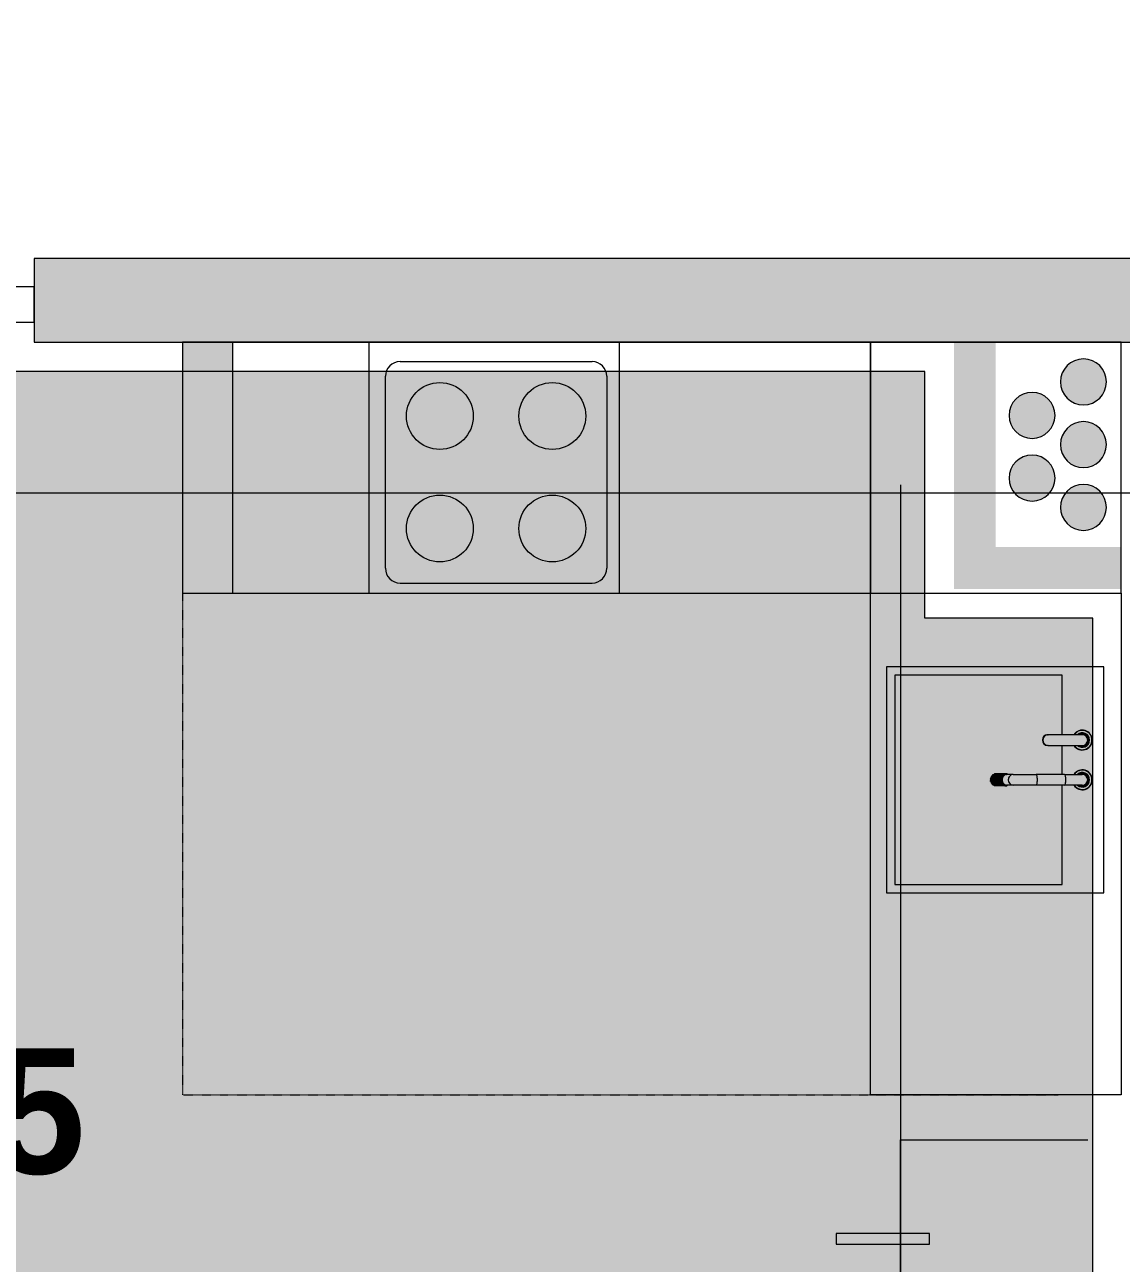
# Model space of a CAD drawing. Header units: millimetres. Extents: x 475206255 to 476720147, y 4620882299 to 4621447368.
# Drawn here: x 475282902 to 475285524, y 4621149963 to 4621152925 of the extents above; entities that cross this region are included whole.
import ezdxf

# ---------------------------------------------------------------- set-up
doc = ezdxf.new("R2010")
doc.units = ezdxf.units.MM
doc.header["$MEASUREMENT"] = 0
doc.linetypes.add('ACAD_ISO02W100', pattern=[7.5, 6, -1.5])
doc.linetypes.add('dash fine 0_25', pattern=[0.5952, 0.2976, -0.2976])
for name, color, linetype, lineweight in [('2D Drafting - General_Pen_No__250_Pen_No__7_Pen_No__250', 7, 'Continuous', 0), ('2D Drafting - General_Pen_No__250_Pen_No__7_Pen_No__7', 7, 'Continuous', 0), ('Annotation - Text_Pen_No__7_Pen_No__142', 142, 'Continuous', 0), ('Doors_Pen_No__7_Pen_No__7_Pen_No__7', 7, 'Continuous', 0), ('G-Anno-Nplt_Pen_No__151', 151, 'Continuous', 0), ('G-Anno-Nplt_Pen_No__4', 7, 'Continuous', 0), ('New_--------AVEJI_MODZRAVI_Pen_No__7', 7, 'Continuous', 0), ('New_--------AVEJI_UDZRAVI_Pen_No__7', 7, 'Continuous', 0), ('New_0_Pen_No__7', 7, 'Continuous', 0), ('shaxtebi da milebi_Pen_No__1_Pen_No__1_Pen_No__1', 1, 'Continuous', 0), ('shaxtebi da milebi_Pen_No__5_Pen_No__5_Pen_No__5', 5, 'Continuous', 0), ('zoma_Pen_No__142', 142, 'Continuous', 0), ('zoma_Pen_No__5_Pen_No__5', 5, 'Continuous', 0)]:
    doc.layers.add(name, color=color, linetype=linetype, lineweight=lineweight)
doc.layers.add('New_--aveji_Pen_No__251', color=7, linetype='Continuous', lineweight=0, true_color=0x656565)
doc.layers.add('shaxtebi da milebi_Pen_No__5_Pen_No__5_Pen_No__252', color=7, linetype='Continuous', lineweight=0, true_color=0x666666)
doc.layers.add('zoma', color=7, linetype='Continuous')
doc.styles.add('GENERATED_STYLE_2', font='arial.ttf')
doc.styles.add('GENERATED_STYLE_8', font='')
doc.styles.get('GENERATED_STYLE_8').set_extended_font_data('AcadMtavr', bold=True)
doc.dimstyles.new('GENERATED_STYLE__3', dxfattribs={"dimtxt": 200, "dimasz": 64.421331, "dimexe": 0.18, "dimexo": 3, "dimgap": 0, "dimtad": 1, "dimtih": 1, "dimtoh": 1, "dimlfac": 0.001, "dimzin": 0, "dimdsep": 46, "dimtxsty": 'GENERATED_STYLE_2', "dimblk": 'ARROWHEAD_2', "dimblk1": 'ARROWHEAD_2', "dimblk2": 'ARROWHEAD_2', "dimcen": 0.09, "dimclrd": 142, "dimclre": 142, "dimclrt": 142, "dimadec": 0, "dimazin": 0, "dimtfac": 1, "dimtdec": 4, "dimtmove": 0, "dimatfit": 3, "dimfxl": 1, "dimtolj": 1, "dimtzin": 0, "dimarcsym": 0})
doc.dimstyles.new('GENERATED_STYLE__9', dxfattribs={"dimtxt": 200, "dimasz": 64.421331, "dimexe": 0.18, "dimexo": 3, "dimgap": 0, "dimtad": 1, "dimlfac": 0.001, "dimzin": 0, "dimdsep": 46, "dimtxsty": 'GENERATED_STYLE_2', "dimblk": 'ARROWHEAD_2', "dimblk1": 'ARROWHEAD_2', "dimblk2": 'ARROWHEAD_2', "dimcen": 0.09, "dimclrd": 142, "dimclre": 142, "dimclrt": 142, "dimadec": 0, "dimazin": 0, "dimtfac": 1, "dimtdec": 4, "dimtmove": 0, "dimatfit": 3, "dimfxl": 1, "dimtolj": 1, "dimtzin": 0, "dimarcsym": 0})

# ---------------------------------------------------------------- blocks, each defined once
blk = doc.blocks.new('*D165', base_point=(475826095.8, 4621095193.2))
at = {"layer": 'zoma_Pen_No__142', "color": 142, "linetype": 'Continuous', "lineweight": 0, "transparency": 16777216}
for p, q in [((475299133.3, 4621159406.2), (475299133.3, 4621159447.6)), ((475299175.7, 4621159381.7), (475299091, 4621159430.6)), ((475299196.9, 4621159406.2), (475299069.8, 4621159406.2)), ((475299133.3, 4621144206.2), (475299133.3, 4621159406.2)), ((475299091, 4621144230.6), (475299175.7, 4621144181.7)), ((475299196.9, 4621144206.2), (475299069.8, 4621144206.2)), ((475299133.3, 4621144164.7), (475299133.3, 4621144206.2))]:
    blk.add_line(p, q, dxfattribs=at)
at = {"layer": 'zoma_Pen_No__142', "color": 142, "lineweight": 0, "transparency": 16777216, "insert": (475299093.3, 4621151463), "char_height": 200, "attachment_point": 7, "rotation": 90, "style": 'GENERATED_STYLE_2'}
blk.add_mtext('\\A1;{\\pql;\\fArial|b0|i0|c204|p0;\\W1.000000;15.20}', dxfattribs=at)
blk = doc.blocks.new('ARROWHEAD_2')
at = {"color": 0, "linetype": 'Continuous', "lineweight": 0}
for p, q in [((-0.378, -0.655), (0.378, 0.655)), ((0, 0), (-1, 0))]:
    blk.add_line(p, q, dxfattribs=at)
blk = doc.blocks.new('*D169', base_point=(475826095.8, 4621095193.2))
at = {"layer": 'zoma_Pen_No__142', "color": 142, "linetype": 'Continuous', "lineweight": 0, "transparency": 16777216}
for p, q in [((475298301.8, 4621151630.6), (475298386.6, 4621151581.7)), ((475298407.8, 4621151606.2), (475298280.6, 4621151606.2)), ((475298344.2, 4621149006.2), (475298344.2, 4621151606.2)), ((475298301.8, 4621149030.6), (475298386.6, 4621148981.7)), ((475298407.8, 4621149006.2), (475298280.6, 4621149006.2))]:
    blk.add_line(p, q, dxfattribs=at)
at = {"layer": 'zoma_Pen_No__142', "color": 142, "lineweight": 0, "transparency": 16777216, "char_height": 200, "attachment_point": 7, "rotation": 90, "style": 'GENERATED_STYLE_2'}
for s, insert in [('\\A1;{\\pql;\\fArial|b0|i0|c204|p0;\\W1.000000;0.40}', (475298304.2, 4621151047.8)), ('\\A1;{\\pql;\\fArial|b0|i0|c204|p0;\\W1.000000;2.60}', (475298304.2, 4621150039.2))]:
    blk.add_mtext(s, dxfattribs=dict(at, insert=insert))
blk = doc.blocks.new('*D170', base_point=(475826095.8, 4621095193.2))
at = {"layer": 'zoma_Pen_No__142', "color": 142, "linetype": 'Continuous', "lineweight": 0, "transparency": 16777216}
for p, q in [((475298301.8, 4621152030.6), (475298386.6, 4621151981.7)), ((475298407.8, 4621152006.2), (475298280.6, 4621152006.2)), ((475298344.2, 4621151606.2), (475298344.2, 4621152006.2)), ((475298301.8, 4621151630.6), (475298386.6, 4621151581.7)), ((475298407.8, 4621151606.2), (475298280.6, 4621151606.2))]:
    blk.add_line(p, q, dxfattribs=at)
blk = doc.blocks.new('*D171', base_point=(475826095.8, 4621095193.2))
at = {"layer": 'zoma_Pen_No__142', "color": 142, "linetype": 'Continuous', "lineweight": 0, "transparency": 16777216}
for p, q in [((475298301.8, 4621152630.6), (475298386.6, 4621152581.7)), ((475298407.8, 4621152606.2), (475298280.6, 4621152606.2)), ((475298344.2, 4621152006.2), (475298344.2, 4621152606.2)), ((475298301.8, 4621152030.6), (475298386.6, 4621151981.7)), ((475298407.8, 4621152006.2), (475298280.6, 4621152006.2))]:
    blk.add_line(p, q, dxfattribs=at)
at = {"layer": 'zoma_Pen_No__142', "color": 142, "lineweight": 0, "transparency": 16777216, "insert": (475298304.2, 4621152039.2), "char_height": 200, "attachment_point": 7, "rotation": 90, "style": 'GENERATED_STYLE_2'}
blk.add_mtext('\\A1;{\\pql;\\fArial|b0|i0|c204|p0;\\W1.000000;0.60}', dxfattribs=at)
blk = doc.blocks.new('*D172', base_point=(475826095.8, 4621095193.2))
at = {"layer": 'zoma_Pen_No__142', "color": 142, "linetype": 'Continuous', "lineweight": 0, "transparency": 16777216}
for p, q in [((475298301.8, 4621154230.6), (475298386.6, 4621154181.7)), ((475298407.8, 4621154206.2), (475298280.6, 4621154206.2)), ((475298344.2, 4621152606.2), (475298344.2, 4621154206.2)), ((475298301.8, 4621152630.6), (475298386.6, 4621152581.7)), ((475298407.8, 4621152606.2), (475298280.6, 4621152606.2))]:
    blk.add_line(p, q, dxfattribs=at)
at = {"layer": 'zoma_Pen_No__142', "color": 142, "lineweight": 0, "transparency": 16777216, "insert": (475298304.2, 4621153139.2), "char_height": 200, "attachment_point": 7, "rotation": 90, "style": 'GENERATED_STYLE_2'}
blk.add_mtext('\\A1;{\\pql;\\fArial|b0|i0|c204|p0;\\W1.000000;1.60}', dxfattribs=at)
blk = doc.blocks.new('*D1350', base_point=(475826095.8, 4621095193.2))
at = {"layer": 'zoma_Pen_No__142', "color": 142, "linetype": 'Continuous', "lineweight": 0, "transparency": 16777216}
for p, q in [((475281719.4, 4621160358.8), (475281719.4, 4621160486)), ((475288219.4, 4621160358.8), (475288219.4, 4621160486)), ((475281743.9, 4621160464.8), (475281695, 4621160380)), ((475288243.9, 4621160464.8), (475288195, 4621160380)), ((475281719.4, 4621160422.4), (475288219.4, 4621160422.4))]:
    blk.add_line(p, q, dxfattribs=at)
at = {"layer": 'zoma_Pen_No__142', "color": 142, "lineweight": 0, "transparency": 16777216, "char_height": 200, "attachment_point": 7, "style": 'GENERATED_STYLE_2'}
for s, insert in [('\\A1;{\\pql;\\fArial|b0|i0|c204|p0;\\W1.000000;6.50}', (475284702.5, 4621160462.4)), ('\\A1;{\\pql;\\fArial|b0|i0|c204|p0;\\W1.000000;0.40}', (475287661.1, 4621160462.4))]:
    blk.add_mtext(s, dxfattribs=dict(at, insert=insert))
blk = doc.blocks.new('*D1409', base_point=(475826095.8, 4621095193.2))
at = {"layer": 'zoma_Pen_No__142', "color": 142, "linetype": 'Continuous', "lineweight": 0, "transparency": 16777216}
for p, q in [((475281719.4, 4621209735.5), (475281719.4, 4621209862.6)), ((475288219.4, 4621209735.5), (475288219.4, 4621209862.6)), ((475281743.9, 4621209841.4), (475281695, 4621209756.6)), ((475288243.9, 4621209841.4), (475288195, 4621209756.6)), ((475281719.4, 4621209799), (475288219.4, 4621209799))]:
    blk.add_line(p, q, dxfattribs=at)
at = {"layer": 'zoma_Pen_No__142', "color": 142, "lineweight": 0, "transparency": 16777216, "char_height": 200, "attachment_point": 7, "style": 'GENERATED_STYLE_2'}
for s, insert in [('\\A1;{\\pql;\\fArial|b0|i0|c204|p0;\\W1.000000;6.50}', (475284702.5, 4621209839)), ('\\A1;{\\pql;\\fArial|b0|i0|c204|p0;\\W1.000000;0.40}', (475287661.1, 4621209839))]:
    blk.add_mtext(s, dxfattribs=dict(at, insert=insert))
blk = doc.blocks.new('*D1433', base_point=(475826095.8, 4621095193.2))
at = {"layer": 'zoma_Pen_No__142', "color": 142, "linetype": 'Continuous', "lineweight": 0, "transparency": 16777216}
for p, q in [((475281719.4, 4621191190.5), (475281719.4, 4621191317.7)), ((475288219.4, 4621191190.5), (475288219.4, 4621191317.7)), ((475281743.9, 4621191296.5), (475281695, 4621191211.7)), ((475288243.9, 4621191296.5), (475288195, 4621191211.7)), ((475281719.4, 4621191254.1), (475288219.4, 4621191254.1))]:
    blk.add_line(p, q, dxfattribs=at)
at = {"layer": 'zoma_Pen_No__142', "color": 142, "lineweight": 0, "transparency": 16777216, "char_height": 200, "attachment_point": 7, "style": 'GENERATED_STYLE_2'}
for s, insert in [('\\A1;{\\pql;\\fArial|b0|i0|c204|p0;\\W1.000000;6.50}', (475284702.5, 4621191294.1)), ('\\A1;{\\pql;\\fArial|b0|i0|c204|p0;\\W1.000000;0.40}', (475287661.1, 4621191294.1))]:
    blk.add_mtext(s, dxfattribs=dict(at, insert=insert))
blk = doc.blocks.new('*D1467', base_point=(475826095.8, 4621095193.2))
at = {"layer": 'zoma_Pen_No__142', "color": 142, "linetype": 'Continuous', "lineweight": 0, "transparency": 16777216}
for p, q in [((475281719.4, 4621258925.2), (475281719.4, 4621259052.4)), ((475288219.4, 4621258925.2), (475288219.4, 4621259052.4)), ((475281743.9, 4621259031.2), (475281695, 4621258946.4)), ((475288243.9, 4621259031.2), (475288195, 4621258946.4)), ((475281719.4, 4621258988.8), (475288219.4, 4621258988.8))]:
    blk.add_line(p, q, dxfattribs=at)
at = {"layer": 'zoma_Pen_No__142', "color": 142, "lineweight": 0, "transparency": 16777216, "char_height": 200, "attachment_point": 7, "style": 'GENERATED_STYLE_2'}
for s, insert in [('\\A1;{\\pql;\\fArial|b0|i0|c204|p0;\\W1.000000;6.50}', (475284702.5, 4621259028.8)), ('\\A1;{\\pql;\\fArial|b0|i0|c204|p0;\\W1.000000;0.40}', (475287661.1, 4621259028.8))]:
    blk.add_mtext(s, dxfattribs=dict(at, insert=insert))
blk = doc.blocks.new('*D1491', base_point=(475826095.8, 4621095193.2))
at = {"layer": 'zoma_Pen_No__142', "color": 142, "linetype": 'Continuous', "lineweight": 0, "transparency": 16777216}
for p, q in [((475281719.4, 4621240380.3), (475281719.4, 4621240507.4)), ((475288219.4, 4621240380.3), (475288219.4, 4621240507.4)), ((475281743.9, 4621240486.2), (475281695, 4621240401.5)), ((475288243.9, 4621240486.2), (475288195, 4621240401.5)), ((475281719.4, 4621240443.8), (475288219.4, 4621240443.8))]:
    blk.add_line(p, q, dxfattribs=at)
at = {"layer": 'zoma_Pen_No__142', "color": 142, "lineweight": 0, "transparency": 16777216, "char_height": 200, "attachment_point": 7, "style": 'GENERATED_STYLE_2'}
for s, insert in [('\\A1;{\\pql;\\fArial|b0|i0|c204|p0;\\W1.000000;6.50}', (475284702.5, 4621240483.8)), ('\\A1;{\\pql;\\fArial|b0|i0|c204|p0;\\W1.000000;0.40}', (475287661.1, 4621240483.8))]:
    blk.add_mtext(s, dxfattribs=dict(at, insert=insert))

msp = doc.modelspace()

# ---------------------------------------------------------------- hatches: boundary and pattern name
at = {"layer": '2D Drafting - General_Pen_No__250_Pen_No__7_Pen_No__7', "linetype": 'Continuous', "lineweight": 0}
for points in [[(475286808.952, 4621152366.092), (475282924.343, 4621152366.092), (475282924.343, 4621152166.092), (475286808.952, 4621152166.092)], [(475283398.947, 4621151566.092), (475283398.947, 4621152166.091), (475283278.947, 4621152166.091), (475283278.947, 4621151566.092)], [(475285524.357, 4621151676.092), (475285524.357, 4621151575.904), (475285124.357, 4621151575.904), (475285124.357, 4621152166.092), (475285224.357, 4621152166.092), (475285224.357, 4621151676.092)]]:
    msp.add_hatch(color=7, dxfattribs=at).paths.add_polyline_path(points)
at = {"layer": 'G-Anno-Nplt_Pen_No__151', "linetype": 'Continuous', "lineweight": 0, "true_color": 0x1f2f3f}
msp.add_hatch(color=169, dxfattribs=at).paths.add_polyline_path([(475279224.343, 4621151081.167), (475279224.343, 4621149029.253), (475279294.343, 4621149029.253), (475279294.343, 4621144476.174), (475281254.343, 4621144476.174), (475281254.343, 4621144676.167), (475281794.343, 4621144676.167), (475281794.343, 4621144476.174), (475285456.254, 4621144476.174), (475285456.254, 4621151505.904), (475285054.357, 4621151505.904), (475285054.357, 4621152096.092), (475281794.343, 4621152096.092), (475281794.343, 4621151411.167), (475280874.195, 4621151411.167), (475280874.195, 4621151481.167), (475279814.531, 4621151481.167), (475279814.531, 4621151411.167), (475279814.531, 4621151081.167), (475279294.343, 4621151081.167)])
at = {"layer": 'shaxtebi da milebi_Pen_No__1_Pen_No__1_Pen_No__1', "linetype": 'Continuous', "lineweight": 0}
msp.add_hatch(color=1, dxfattribs=at).paths.add_polyline_path([(475285433.898, 4621152016.092, -1), (475285433.898, 4621152126.092, -1)])
at = {"layer": 'shaxtebi da milebi_Pen_No__5_Pen_No__5_Pen_No__252', "linetype": 'Continuous', "lineweight": 0, "true_color": 0x666666}
msp.add_hatch(color=251, dxfattribs=at).paths.add_polyline_path([(475285311.06, 4621151786.081, 1), (475285311.06, 4621151896.081, 1)])
at = {"layer": 'shaxtebi da milebi_Pen_No__5_Pen_No__5_Pen_No__5', "linetype": 'Continuous', "lineweight": 0}
for points in [[(475285311.06, 4621152046.081, 1), (475285311.06, 4621151936.081, 1)], [(475285433.898, 4621151976.092, 1), (475285433.898, 4621151866.092, 1)], [(475285433.898, 4621151826.092, 1), (475285433.898, 4621151716.092, 1)]]:
    msp.add_hatch(color=5, dxfattribs=at).paths.add_polyline_path(points)

# ---------------------------------------------------------------- linework, layer by layer
at = {"layer": '2D Drafting - General_Pen_No__250_Pen_No__7_Pen_No__250', "color": 7, "linetype": 'Continuous', "lineweight": 0, "flags": 128}
msp.add_lwpolyline([(475283398.947, 4621151566.092), (475283398.947, 4621152166.091), (475283278.947, 4621152166.091), (475283278.947, 4621151566.092)], close=True, dxfattribs=at)
at = {"layer": '2D Drafting - General_Pen_No__250_Pen_No__7_Pen_No__7', "color": 7, "linetype": 'Continuous', "lineweight": 0, "flags": 128}
msp.add_lwpolyline([(475286808.952, 4621152366.092), (475282924.343, 4621152366.092), (475282924.343, 4621152166.092), (475286808.952, 4621152166.092)], close=True, dxfattribs=at)
at = {"layer": 'Doors_Pen_No__7_Pen_No__7_Pen_No__7', "color": 7, "linetype": 'Continuous', "lineweight": 0, "flags": 128}
msp.add_lwpolyline([(475282924.343, 4621152298.55), (475282874.954, 4621152298.55), (475282874.954, 4621152213.883), (475282924.343, 4621152213.883)], close=True, dxfattribs=at)
at = {"layer": 'G-Anno-Nplt_Pen_No__4', "color": 7, "linetype": 'Continuous', "lineweight": 0, "flags": 128}
msp.add_lwpolyline([(475279224.343, 4621151081.167), (475279224.343, 4621149029.253), (475279294.343, 4621149029.253), (475279294.343, 4621144476.174), (475281254.343, 4621144476.174), (475281254.343, 4621144676.167), (475281794.343, 4621144676.167), (475281794.343, 4621144476.174), (475285456.254, 4621144476.174), (475285456.254, 4621151505.904), (475285054.357, 4621151505.904), (475285054.357, 4621152096.092), (475281794.343, 4621152096.092), (475281794.343, 4621151411.167), (475280874.195, 4621151411.167), (475280874.195, 4621151481.167), (475279814.531, 4621151481.167), (475279814.531, 4621151411.167), (475279814.531, 4621151081.167), (475279294.343, 4621151081.167)], close=True, dxfattribs=at)
at = {"layer": 'New_--------AVEJI_MODZRAVI_Pen_No__7', "color": 7, "linetype": 'dash fine 0_25', "lineweight": 0}
msp.add_lwpolyline([(475283278.947, 4621151566.092), (475283278.947, 4621150366.092), (475285374.655, 4621150366.092)], dxfattribs=at)
at = {"layer": 'New_--------AVEJI_UDZRAVI_Pen_No__7', "color": 7, "linetype": 'Continuous', "lineweight": 0}
for p, q in [((475283799.374, 4621152119.801), (475284258.642, 4621152119.801)), ((475283764.2, 4621151625.359), (475283764.2, 4621152084.627)), ((475284293.851, 4621152084.627), (475284293.851, 4621151625.359)), ((475283799.374, 4621151590.184), (475284258.642, 4621151590.185)), ((475284924.357, 4621151566.092), (475285524.357, 4621151566.092))]:
    msp.add_line(p, q, dxfattribs=at)
for points in [[(475284924.358, 4621151566.092), (475284924.359, 4621152166.092), (475283278.947, 4621152166.092), (475283278.947, 4621151566.092)], [(475283724.358, 4621152166.092), (475283724.358, 4621151566.092), (475284324.358, 4621151566.092), (475284324.358, 4621152166.092)], [(475284924.358, 4621151566.092), (475285523.898, 4621151566.092), (475285523.898, 4621152166.092), (475284924.359, 4621152166.092)]]:
    msp.add_lwpolyline(points, close=True, dxfattribs=at)
msp.add_lwpolyline([(475285524.357, 4621151566.092), (475285524.356, 4621150366.092), (475284924.356, 4621150366.092), (475284924.357, 4621151566.092)], dxfattribs=at)
for centre in [(475283894.583, 4621151989.453), (475284163.468, 4621151989.453), (475283894.583, 4621151720.533), (475284163.468, 4621151720.533)]:
    msp.add_circle(centre, 80, dxfattribs=at)
for points in [[(475283799.374, 4621152119.801), (475283779.944, 4621152119.801), (475283764.2, 4621152104.057), (475283764.2, 4621152084.627)], [(475284293.851, 4621152084.627), (475284293.851, 4621152104.057), (475284278.072, 4621152119.801), (475284258.677, 4621152119.801)], [(475283764.2, 4621151625.359), (475283764.2, 4621151605.929), (475283779.944, 4621151590.184), (475283799.374, 4621151590.184)], [(475284258.642, 4621151590.185), (475284278.073, 4621151590.185), (475284293.851, 4621151605.929), (475284293.851, 4621151625.359)]]:
    msp.add_open_spline(points, degree=3, dxfattribs=at)
at = {"layer": 'New_--aveji_Pen_No__251', "color": 251, "linetype": 'Continuous', "lineweight": 0, "true_color": 0x656565}
for p, q in [((475285348.335, 4621151227.458), (475285349.759, 4621151227.458)), ((475285431.224, 4621151227.458), (475285349.759, 4621151227.458)), ((475285349.759, 4621151201.699), (475285348.335, 4621151201.699)), ((475285349.759, 4621151201.699), (475285431.224, 4621151201.699)), ((475285382.789, 4621151132.387), (475285382.789, 4621151201.699)), ((475285235.599, 4621151121.656), (475285211.636, 4621151121.656)), ((475285211.866, 4621151122.955), (475285235.829, 4621151122.955)), ((475285212.162, 4621151119.508), (475285237.813, 4621151119.508)), ((475285213.023, 4621151124.374), (475285238.674, 4621151124.374)), ((475285237.293, 4621151126.929), (475285213.33, 4621151126.929)), ((475285213.984, 4621151128.03), (475285237.947, 4621151128.03)), ((475285215.476, 4621151128.5), (475285241.127, 4621151128.5)), ((475285240.653, 4621151131.071), (475285216.69, 4621151131.071)), ((475285217.67, 4621151131.807), (475285241.633, 4621151131.807)), ((475285245.169, 4621151133.454), (475285221.206, 4621151133.454)), ((475285222.361, 4621151133.712), (475285246.325, 4621151133.712)), ((475285250.152, 4621151133.713), (475285226.189, 4621151133.713)), ((475285265.591, 4621151132.387), (475285250.871, 4621151132.387)), ((475285265.591, 4621151132.387), (475285320.712, 4621151132.387)), ((475285388.753, 4621151132.387), (475285320.712, 4621151132.387)), ((475285388.753, 4621151132.387), (475285431.224, 4621151132.387)), ((475285211.636, 4621151117.355), (475285235.599, 4621151117.355)), ((475285235.829, 4621151116.057), (475285211.866, 4621151116.057)), ((475285213.023, 4621151114.641), (475285238.674, 4621151114.641)), ((475285213.331, 4621151112.083), (475285237.294, 4621151112.083)), ((475285213.332, 4621151112.085), (475285237.3, 4621151112.085)), ((475285237.949, 4621151110.982), (475285213.986, 4621151110.982)), ((475285215.476, 4621151110.515), (475285241.127, 4621151110.515)), ((475285216.693, 4621151107.944), (475285240.661, 4621151107.944)), ((475285216.693, 4621151107.942), (475285240.656, 4621151107.942)), ((475285241.636, 4621151107.206), (475285217.673, 4621151107.206)), ((475285221.208, 4621151105.564), (475285245.176, 4621151105.564)), ((475285221.209, 4621151105.561), (475285245.172, 4621151105.561)), ((475285246.328, 4621151105.302), (475285222.365, 4621151105.302)), ((475285246.329, 4621151105.303), (475285250.155, 4621151105.303)), ((475285246.337, 4621151105.307), (475285250.158, 4621151105.307)), ((475285265.591, 4621151106.628), (475285250.871, 4621151106.628)), ((475285320.712, 4621151106.628), (475285265.591, 4621151106.628)), ((475285388.753, 4621151106.628), (475285320.712, 4621151106.628)), ((475285431.224, 4621151106.628), (475285388.753, 4621151106.628))]:
    msp.add_line(p, q, dxfattribs=at)
at = {"layer": 'New_--aveji_Pen_No__251', "color": 251, "linetype": 'ACAD_ISO02W100', "lineweight": 0, "true_color": 0x656565}
for points in [[(475284324.358, 4621151566.092), (475284324.358, 4621152166.092)], [(475284924.358, 4621151566.092), (475284924.358, 4621152166.092)]]:
    msp.add_lwpolyline(points, dxfattribs=at)
at = {"layer": 'New_--aveji_Pen_No__251', "color": 251, "linetype": 'Continuous', "lineweight": 0, "true_color": 0x656565}
msp.add_lwpolyline([(475285482.525, 4621151389.584), (475284962.525, 4621151389.584), (475284962.524, 4621150849.469), (475285482.524, 4621150849.469)], close=True, dxfattribs=at)
msp.add_lwpolyline([(475285382.789, 4621151227.458), (475285382.789, 4621151369.584), (475284982.525, 4621151369.584), (475284982.524, 4621150869.469), (475285382.788, 4621150869.469), (475285382.789, 4621151106.628)], dxfattribs=at)
for centre, radius, start, end in [((475285431.224, 4621151214.578), 23.813, 359.999964, 147.2581), ((475285431.224, 4621151214.578), 23.805, 359.999964, 147.244874), ((475285431.224, 4621151214.578), 23.778, 359.999964, 147.203233), ((475285431.224, 4621151214.578), 23.724, 359.999964, 147.119608), ((475285431.224, 4621151214.578), 23.635, 359.999964, 146.979853), ((475285431.224, 4621151214.578), 23.146, 359.999964, 146.188767), ((475285431.224, 4621151214.578), 23.813, 212.741827, 359.999964), ((475285431.224, 4621151214.578), 23.805, 212.755053, 359.999964), ((475285431.224, 4621151214.578), 23.778, 212.796694, 359.999964), ((475285431.224, 4621151214.578), 23.724, 212.880319, 359.999964), ((475285431.224, 4621151214.578), 23.635, 213.020075, 359.999963), ((475285431.224, 4621151214.578), 23.146, 213.81116, 359.999964), ((475285431.224, 4621151214.578), 17.327, 359.999963, 131.983056), ((475285431.224, 4621151214.578), 17.327, 228.016871, 359.999964), ((475285431.224, 4621151214.578), 16.761, 359.999963, 129.788888), ((475285431.224, 4621151214.578), 16.761, 230.211039, 359.999965), ((475285431.224, 4621151214.578), 16.55, 359.999964, 128.902795), ((475285431.224, 4621151214.578), 16.55, 231.097134, 359.999963), ((475285431.224, 4621151214.578), 16.328, 359.999964, 127.926376), ((475285431.224, 4621151214.578), 16.328, 232.073553, 359.999963), ((475285431.224, 4621151214.578), 15.483, 359.999964, 123.712222), ((475285431.224, 4621151214.578), 15.483, 236.287705, 359.999964), ((475285431.224, 4621151214.578), 13.402, 359.999964, 106.050856), ((475285431.224, 4621151214.578), 13.402, 253.94907, 359.999964), ((475285431.224, 4621151214.578), 12.88, 269.999963, 89.999963), ((475285431.224, 4621151119.507), 23.813, 359.999964, 147.2581), ((475285431.224, 4621151119.507), 23.813, 212.741827, 359.999964), ((475285431.224, 4621151119.507), 23.805, 359.999964, 147.244874), ((475285431.224, 4621151119.507), 23.805, 212.755053, 359.999964), ((475285431.224, 4621151119.507), 23.778, 212.796694, 359.999964), ((475285431.224, 4621151119.507), 23.778, 359.999964, 147.203233), ((475285431.224, 4621151119.507), 23.724, 359.999964, 147.119608), ((475285431.224, 4621151119.507), 23.724, 212.880318, 359.999964), ((475285431.224, 4621151119.507), 23.635, 359.999964, 146.979852), ((475285431.224, 4621151119.507), 23.635, 213.020074, 359.999964), ((475285431.224, 4621151119.507), 23.146, 359.999964, 146.188767), ((475285431.224, 4621151119.507), 23.146, 213.81116, 359.999964), ((475285431.224, 4621151119.507), 17.327, 359.999963, 131.983055), ((475285431.224, 4621151119.507), 17.327, 228.016872, 359.999965), ((475285431.224, 4621151119.507), 16.761, 359.999963, 129.788888), ((475285431.224, 4621151119.507), 16.761, 230.211039, 359.999964), ((475285431.224, 4621151119.507), 16.55, 359.999964, 128.902795), ((475285431.224, 4621151119.507), 16.55, 231.097132, 359.999964), ((475285431.224, 4621151119.507), 16.328, 359.999964, 127.926376), ((475285431.224, 4621151119.507), 16.328, 232.073553, 359.999963), ((475285431.224, 4621151119.507), 15.483, 359.999964, 123.712222), ((475285431.224, 4621151119.507), 15.483, 236.287703, 359.999965), ((475285431.224, 4621151119.507), 13.402, 359.999964, 106.050856), ((475285431.224, 4621151119.507), 13.402, 253.94907, 359.999964), ((475285431.224, 4621151119.507), 12.88, 359.999965, 89.999963), ((475285431.224, 4621151119.507), 12.88, 269.999963, 359.999963)]:
    msp.add_arc(centre, radius, start, end, dxfattribs=at)
for centre, major_axis, ratio, start_param, end_param in [((475285348.335, 4621151214.578), (0, 12.88), 0.98480506, 0.00000014, 3.14159279), ((475285349.759, 4621151214.578), (0, 12.88), 0.98480799, -0.00000001, 3.14159271), ((475285221.647, 4621151119.508), (0, 11.65), 0.88988826, 0.96516341, 2.17677225), ((475285224.277, 4621151119.508), (0, 14.367), 0.88988826, 1.32846851, 1.42067396), ((475285224.277, 4621151119.508), (0, 14.367), 0.88988826, 0.93576945, 1.0279749), ((475285221.647, 4621151119.508), (0, 11.65), 0.88988826, 0.61899318, 0.70850893), ((475285224.277, 4621151119.508), (0, 14.367), 0.88988826, 0.54307036, 0.63527579), ((475285224.277, 4621151119.508), (0, 14.367), 0.88988826, 0.15037124, 0.24257672), ((475285248.24, 4621151119.508), (0, 14.367), 0.88988826, 1.32846853, 1.42067397), ((475285248.83, 4621151119.508), (0, 13.515), 0.88988826, 1.25911425, 1.49010492), ((475285248.24, 4621151119.508), (0, 14.367), 0.88988826, 0.93576945, 1.02797489), ((475285249.047, 4621151119.508), (0, 12.82), 0.88988826, 1.1896834, 1.55926121), ((475285249.047, 4621151119.508), (0, 12.82), 0.88988826, 1.58238248, 1.95196031), ((475285248.83, 4621151119.508), (0, 13.515), 0.88988826, 0.86641516, 1.09740584), ((475285249.047, 4621151119.508), (0, 12.82), 0.88988826, 0.79698428, 1.16656211), ((475285250.871, 4621151119.508), (0, 12.88), 0.88988826, 0, 1.57079633), ((475285250.871, 4621151119.508), (0, 12.88), 0.88988826, 1.57079633, 3.14159272), ((475285248.24, 4621151119.508), (0, 14.367), 0.88988826, 0.54307036, 0.63527578), ((475285248.83, 4621151119.508), (0, 13.515), 0.88988826, 0.47371609, 0.70470675), ((475285249.047, 4621151119.508), (0, 12.82), 0.88988826, 0.40428518, 0.77386301), ((475285249.047, 4621151119.508), (0, 12.82), 0.88988826, 0.01158613, 0.38116395), ((475285248.83, 4621151119.508), (0, 13.515), 0.88988826, 0.08101702, 0.31200766), ((475285248.24, 4621151119.508), (0, 14.367), 0.88988826, 0.15037132, 0.24257672), ((475285249.047, 4621151119.508), (0, 12.82), 0.88988826, 6.23227714, 6.27165012), ((475285248.83, 4621151119.508), (0, 13.515), 0.88988826, 5.97524623, 6.20249388), ((475285248.24, 4621151119.508), (0, 14.367), 0.88988826, 6.04085749, 6.13306294), ((475285265.591, 4621151119.508), (0, 12.88), 0.88988826, 0, 1.57079633), ((475285265.591, 4621151119.508), (0, 12.88), 0.88988826, 1.57079633, 3.14159264), ((475285320.712, 4621151119.507), (0, 12.88), 0.23905575, 4.71238898, 6.28318555), ((475285320.712, 4621151119.507), (0, 12.88), 0.23905575, 3.14159259, 4.71238898), ((475285388.753, 4621151119.507), (0, 12.88), 0.23905575, 4.71238898, 6.28318525), ((475285388.753, 4621151119.507), (0, 12.88), 0.23905575, 3.14159259, 4.71238898), ((475285224.277, 4621151119.508), (0, 14.367), 0.88988826, 1.72116761, 1.81337306), ((475285224.277, 4621151119.508), (0, 14.367), 0.88988826, 2.1138667, 2.20607215), ((475285221.647, 4621151119.508), (0, 11.65), 0.88988826, 2.43337848, 2.52271967), ((475285224.277, 4621151119.508), (0, 14.367), 0.88988826, 2.50656581, 2.59877124), ((475285224.277, 4621151119.508), (0, 14.367), 0.88988826, 2.89926487, 2.99147033), ((475285248.24, 4621151119.508), (0, 14.367), 0.88988826, 1.72116761, 1.81337305), ((475285248.83, 4621151119.508), (0, 13.515), 0.88988826, 1.65181332, 1.882804), ((475285248.24, 4621151119.508), (0, 14.367), 0.88988826, 2.1138667, 2.20607211), ((475285248.83, 4621151119.508), (0, 13.515), 0.88988826, 2.04451241, 2.27550307), ((475285249.047, 4621151119.508), (0, 12.82), 0.88988826, 1.97508159, 2.34465942), ((475285248.24, 4621151119.508), (0, 14.367), 0.88988826, 2.50656575, 2.59877124), ((475285248.83, 4621151119.508), (0, 13.515), 0.88988826, 2.43721151, 2.66820216), ((475285249.047, 4621151119.508), (0, 12.82), 0.88988826, 2.36778067, 2.73735853), ((475285249.047, 4621151119.508), (0, 12.82), 0.88988826, 2.76047974, 3.13005761), ((475285248.83, 4621151119.508), (0, 13.515), 0.88988826, 2.82991057, 3.06090123), ((475285248.24, 4621151119.508), (0, 14.367), 0.88988826, 2.89926487, 2.99147032), ((475285249.047, 4621151119.508), (0, 12.82), 0.88988826, 3.15317884, 3.1925008), ((475285248.83, 4621151119.508), (0, 13.515), 0.88988826, 3.22260969, 3.44953172), ((475285248.24, 4621151119.508), (0, 14.367), 0.88988826, 3.29196393, 3.3841694)]:
    msp.add_ellipse(centre, major_axis=major_axis, ratio=ratio, start_param=start_param, end_param=end_param, dxfattribs=at)
for points in [[(475285211.636, 4621151121.656), (475285211.659, 4621151121.288), (475285211.69, 4621151120.931), (475285211.726, 4621151120.584)], [(475285211.726, 4621151120.584), (475285211.853, 4621151120.249), (475285211.98, 4621151119.922), (475285212.107, 4621151119.605)], [(475285212.107, 4621151119.41), (475285211.98, 4621151119.091), (475285211.853, 4621151118.763), (475285211.727, 4621151118.426)], [(475285212.271, 4621151123.661), (475285212.133, 4621151123.433), (475285211.998, 4621151123.197), (475285211.867, 4621151122.955)], [(475285212.107, 4621151119.605), (475285212.125, 4621151119.572), (475285212.143, 4621151119.54), (475285212.162, 4621151119.508)], [(475285212.162, 4621151119.508), (475285212.143, 4621151119.475), (475285212.125, 4621151119.443), (475285212.107, 4621151119.41)], [(475285212.94, 4621151124.31), (475285212.719, 4621151124.099), (475285212.496, 4621151123.883), (475285212.271, 4621151123.661)], [(475285213.023, 4621151124.374), (475285212.995, 4621151124.353), (475285212.967, 4621151124.331), (475285212.94, 4621151124.31)], [(475285213.005, 4621151125.654), (475285213.002, 4621151125.255), (475285213.002, 4621151124.867), (475285213.006, 4621151124.489)], [(475285213.006, 4621151124.489), (475285213.012, 4621151124.451), (475285213.017, 4621151124.412), (475285213.023, 4621151124.374)], [(475285213.33, 4621151126.929), (475285213.211, 4621151126.491), (475285213.102, 4621151126.066), (475285213.005, 4621151125.654)], [(475285214.555, 4621151128.262), (475285214.365, 4621151128.187), (475285214.177, 4621151128.11), (475285213.99, 4621151128.03)], [(475285215.377, 4621151128.478), (475285215.107, 4621151128.408), (475285214.833, 4621151128.336), (475285214.555, 4621151128.262)], [(475285215.476, 4621151128.5), (475285215.443, 4621151128.493), (475285215.41, 4621151128.485), (475285215.377, 4621151128.478)], [(475285215.5, 4621151128.616), (475285215.492, 4621151128.577), (475285215.484, 4621151128.538), (475285215.476, 4621151128.5)], [(475285215.913, 4621151129.788), (475285215.768, 4621151129.387), (475285215.63, 4621151128.996), (475285215.5, 4621151128.616)], [(475285216.69, 4621151131.071), (475285216.416, 4621151130.631), (475285216.156, 4621151130.203), (475285215.913, 4621151129.788)], [(475285220.007, 4621151132.357), (475285219.857, 4621151132.171), (475285219.71, 4621151131.988), (475285219.566, 4621151131.807)], [(475285221.206, 4621151133.454), (475285220.786, 4621151133.077), (475285220.387, 4621151132.712), (475285220.007, 4621151132.357)], [(475285236.842, 4621151120.597), (475285236.448, 4621151120.939), (475285236.033, 4621151121.292), (475285235.599, 4621151121.656)], [(475285235.834, 4621151122.954), (475285236.373, 4621151123.194), (475285236.889, 4621151123.426), (475285237.382, 4621151123.652)], [(475285237.639, 4621151119.655), (475285237.383, 4621151119.961), (475285237.118, 4621151120.275), (475285236.842, 4621151120.597)], [(475285236.842, 4621151118.414), (475285237.118, 4621151118.737), (475285237.384, 4621151119.052), (475285237.639, 4621151119.359)], [(475285238.125, 4621151125.669), (475285237.864, 4621151126.076), (475285237.586, 4621151126.496), (475285237.293, 4621151126.929)], [(475285237.382, 4621151123.652), (475285237.753, 4621151123.866), (475285238.111, 4621151124.074), (475285238.457, 4621151124.276)], [(475285237.639, 4621151119.359), (475285237.697, 4621151119.409), (475285237.755, 4621151119.458), (475285237.813, 4621151119.508)], [(475285237.813, 4621151119.508), (475285237.755, 4621151119.557), (475285237.697, 4621151119.606), (475285237.639, 4621151119.655)], [(475285237.952, 4621151128.027), (475285238.548, 4621151128.107), (475285239.119, 4621151128.185), (475285239.665, 4621151128.26)], [(475285238.558, 4621151124.55), (475285238.421, 4621151124.913), (475285238.276, 4621151125.286), (475285238.125, 4621151125.669)], [(475285238.457, 4621151124.276), (475285238.53, 4621151124.309), (475285238.602, 4621151124.342), (475285238.674, 4621151124.374)], [(475285238.674, 4621151124.374), (475285238.636, 4621151124.432), (475285238.597, 4621151124.491), (475285238.558, 4621151124.55)], [(475285239.665, 4621151128.26), (475285240.086, 4621151128.331), (475285240.493, 4621151128.4), (475285240.887, 4621151128.467)], [(475285241.038, 4621151129.804), (475285240.922, 4621151130.213), (475285240.793, 4621151130.636), (475285240.653, 4621151131.071)], [(475285240.887, 4621151128.467), (475285240.967, 4621151128.478), (475285241.048, 4621151128.489), (475285241.127, 4621151128.5)], [(475285241.073, 4621151128.677), (475285241.065, 4621151129.042), (475285241.054, 4621151129.418), (475285241.038, 4621151129.804)], [(475285241.127, 4621151128.5), (475285241.11, 4621151128.558), (475285241.092, 4621151128.617), (475285241.073, 4621151128.677)], [(475285241.637, 4621151131.804), (475285242.231, 4621151131.711), (475285242.799, 4621151131.622), (475285243.343, 4621151131.535)], [(475285243.343, 4621151131.535), (475285243.762, 4621151131.452), (475285244.168, 4621151131.372), (475285244.559, 4621151131.294)], [(475285244.559, 4621151131.294), (475285244.639, 4621151131.281), (475285244.719, 4621151131.269), (475285244.799, 4621151131.256)], [(475285244.799, 4621151131.256), (475285244.8, 4621151131.307), (475285244.802, 4621151131.357), (475285244.803, 4621151131.408)], [(475285244.803, 4621151131.408), (475285244.915, 4621151131.72), (475285245.026, 4621151132.041), (475285245.138, 4621151132.37)], [(475285245.138, 4621151132.37), (475285245.156, 4621151132.72), (475285245.166, 4621151133.082), (475285245.169, 4621151133.454)], [(475285246.327, 4621151133.708), (475285246.86, 4621151133.458), (475285247.37, 4621151133.214), (475285247.856, 4621151132.979)], [(475285247.856, 4621151132.979), (475285248.222, 4621151132.756), (475285248.574, 4621151132.538), (475285248.914, 4621151132.327)], [(475285248.914, 4621151132.327), (475285248.98, 4621151132.296), (475285249.045, 4621151132.265), (475285249.109, 4621151132.234)], [(475285249.136, 4621151132.239), (475285249.15, 4621151132.268), (475285249.164, 4621151132.297), (475285249.178, 4621151132.327)], [(475285249.178, 4621151132.327), (475285249.383, 4621151132.538), (475285249.59, 4621151132.756), (475285249.799, 4621151132.979)], [(475285249.799, 4621151132.979), (475285249.921, 4621151133.216), (475285250.038, 4621151133.461), (475285250.152, 4621151133.713)], [(475285251.309, 4621151133.451), (475285251.726, 4621151133.086), (475285252.123, 4621151132.731), (475285252.501, 4621151132.387)], [(475285211.727, 4621151118.426), (475285211.69, 4621151118.08), (475285211.66, 4621151117.723), (475285211.637, 4621151117.355)], [(475285211.866, 4621151116.057), (475285211.998, 4621151115.814), (475285212.133, 4621151115.579), (475285212.272, 4621151115.35)], [(475285212.272, 4621151115.35), (475285212.497, 4621151115.129), (475285212.72, 4621151114.914), (475285212.94, 4621151114.705)], [(475285212.94, 4621151114.705), (475285212.968, 4621151114.684), (475285212.995, 4621151114.662), (475285213.023, 4621151114.641)], [(475285213.006, 4621151114.525), (475285213.003, 4621151114.147), (475285213.003, 4621151113.757), (475285213.007, 4621151113.357)], [(475285213.007, 4621151113.357), (475285213.104, 4621151112.946), (475285213.213, 4621151112.522), (475285213.332, 4621151112.085)], [(475285213.023, 4621151114.641), (475285213.017, 4621151114.603), (475285213.012, 4621151114.564), (475285213.006, 4621151114.525)], [(475285213.986, 4621151110.982), (475285214.175, 4621151110.902), (475285214.366, 4621151110.825), (475285214.558, 4621151110.749)], [(475285214.558, 4621151110.749), (475285214.835, 4621151110.676), (475285215.108, 4621151110.606), (475285215.378, 4621151110.536)], [(475285215.378, 4621151110.536), (475285215.411, 4621151110.529), (475285215.443, 4621151110.522), (475285215.476, 4621151110.515)], [(475285215.476, 4621151110.515), (475285215.484, 4621151110.477), (475285215.492, 4621151110.438), (475285215.5, 4621151110.399)], [(475285215.5, 4621151110.399), (475285215.631, 4621151110.018), (475285215.77, 4621151109.626), (475285215.916, 4621151109.224)], [(475285215.916, 4621151109.224), (475285216.159, 4621151108.81), (475285216.418, 4621151108.384), (475285216.693, 4621151107.944)], [(475285219.569, 4621151107.206), (475285219.713, 4621151107.026), (475285219.86, 4621151106.842), (475285220.011, 4621151106.656)], [(475285220.011, 4621151106.656), (475285220.39, 4621151106.303), (475285220.789, 4621151105.939), (475285221.208, 4621151105.564)], [(475285235.605, 4621151117.355), (475285236.038, 4621151117.719), (475285236.45, 4621151118.072), (475285236.842, 4621151118.414)], [(475285237.383, 4621151115.359), (475285236.889, 4621151115.584), (475285236.371, 4621151115.817), (475285235.829, 4621151116.057)], [(475285237.3, 4621151112.085), (475285237.592, 4621151112.516), (475285237.867, 4621151112.936), (475285238.127, 4621151113.342)], [(475285238.457, 4621151114.738), (475285238.112, 4621151114.94), (475285237.754, 4621151115.147), (475285237.383, 4621151115.359)], [(475285239.667, 4621151110.752), (475285239.12, 4621151110.827), (475285238.547, 4621151110.903), (475285237.949, 4621151110.982)], [(475285238.127, 4621151113.342), (475285238.278, 4621151113.726), (475285238.421, 4621151114.1), (475285238.558, 4621151114.465)], [(475285238.674, 4621151114.641), (475285238.602, 4621151114.673), (475285238.53, 4621151114.706), (475285238.457, 4621151114.738)], [(475285238.558, 4621151114.465), (475285238.597, 4621151114.524), (475285238.636, 4621151114.582), (475285238.674, 4621151114.641)], [(475285240.887, 4621151110.548), (475285240.494, 4621151110.614), (475285240.088, 4621151110.682), (475285239.667, 4621151110.752)], [(475285240.661, 4621151107.944), (475285240.799, 4621151108.378), (475285240.926, 4621151108.8), (475285241.041, 4621151109.209)], [(475285241.127, 4621151110.515), (475285241.048, 4621151110.526), (475285240.968, 4621151110.537), (475285240.887, 4621151110.548)], [(475285241.041, 4621151109.209), (475285241.056, 4621151109.595), (475285241.066, 4621151109.971), (475285241.074, 4621151110.338)], [(475285241.074, 4621151110.338), (475285241.092, 4621151110.397), (475285241.11, 4621151110.456), (475285241.127, 4621151110.515)], [(475285243.346, 4621151107.478), (475285242.801, 4621151107.39), (475285242.231, 4621151107.3), (475285241.636, 4621151107.206)], [(475285244.559, 4621151107.721), (475285244.169, 4621151107.642), (475285243.765, 4621151107.561), (475285243.346, 4621151107.478)], [(475285244.799, 4621151107.759), (475285244.72, 4621151107.746), (475285244.64, 4621151107.733), (475285244.559, 4621151107.721)], [(475285244.803, 4621151107.607), (475285244.802, 4621151107.658), (475285244.8, 4621151107.708), (475285244.799, 4621151107.759)], [(475285245.141, 4621151106.643), (475285245.029, 4621151106.973), (475285244.916, 4621151107.294), (475285244.803, 4621151107.607)], [(475285245.176, 4621151105.564), (475285245.172, 4621151105.935), (475285245.16, 4621151106.294), (475285245.141, 4621151106.643)], [(475285247.86, 4621151106.036), (475285247.373, 4621151105.799), (475285246.862, 4621151105.554), (475285246.328, 4621151105.302)], [(475285248.915, 4621151106.688), (475285248.576, 4621151106.477), (475285248.224, 4621151106.259), (475285247.86, 4621151106.036)], [(475285249.109, 4621151106.781), (475285249.045, 4621151106.75), (475285248.98, 4621151106.719), (475285248.915, 4621151106.688)], [(475285249.179, 4621151106.688), (475285249.165, 4621151106.718), (475285249.151, 4621151106.747), (475285249.136, 4621151106.776)], [(475285249.803, 4621151106.036), (475285249.593, 4621151106.259), (475285249.385, 4621151106.477), (475285249.179, 4621151106.688)], [(475285250.158, 4621151105.307), (475285250.044, 4621151105.557), (475285249.925, 4621151105.801), (475285249.803, 4621151106.036)], [(475285252.503, 4621151106.628), (475285252.125, 4621151106.283), (475285251.728, 4621151105.928), (475285251.311, 4621151105.561)]]:
    msp.add_open_spline(points, degree=3, dxfattribs=at)
at = {"layer": 'New_0_Pen_No__7', "color": 7, "linetype": 'Continuous', "lineweight": 0}
for points in [[(475284996.712, 4621151824.655), (475284996.712, 4621149909.544)], [(475284996.712, 4621149658.718), (475284996.712, 4621150258.718), (475285444.386, 4621150258.718)]]:
    msp.add_lwpolyline(points, dxfattribs=at)
msp.add_lwpolyline([(475285065.73, 4621150034.218), (475284842.233, 4621150034.218), (475284842.233, 4621150009.402), (475285065.73, 4621150009.402)], close=True, dxfattribs=at)
at = {"layer": 'shaxtebi da milebi_Pen_No__1_Pen_No__1_Pen_No__1', "color": 1, "linetype": 'Continuous', "lineweight": 0, "flags": 128}
msp.add_lwpolyline([(475285433.898, 4621152016.092, 1), (475285433.898, 4621152126.092, 1)], format="xyb", close=True, dxfattribs=at)
at = {"layer": 'shaxtebi da milebi_Pen_No__5_Pen_No__5_Pen_No__252', "color": 251, "linetype": 'Continuous', "lineweight": 0, "true_color": 0x666666, "flags": 128}
msp.add_lwpolyline([(475285311.06, 4621151786.081, 1), (475285311.06, 4621151896.081, 1)], format="xyb", close=True, dxfattribs=at)
at = {"layer": 'shaxtebi da milebi_Pen_No__5_Pen_No__5_Pen_No__5', "color": 5, "linetype": 'Continuous', "lineweight": 0, "flags": 128}
for points in [[(475285311.06, 4621152046.081, 1), (475285311.06, 4621151936.081, 1)], [(475285433.898, 4621151976.092, 1), (475285433.898, 4621151866.092, 1)], [(475285433.898, 4621151826.092, 1), (475285433.898, 4621151716.092, 1)]]:
    msp.add_lwpolyline(points, format="xyb", close=True, dxfattribs=at)
at = {"layer": 'zoma_Pen_No__5_Pen_No__5', "color": 5, "linetype": 'Continuous', "lineweight": 0}
msp.add_line((475228375.834, 4621151806.167), (475299805.598, 4621151806.167), dxfattribs=at)

# ---------------------------------------------------------------- texts
at = {"layer": 'Annotation - Text_Pen_No__7_Pen_No__142', "color": 142, "linetype": 'Continuous', "lineweight": 0, "insert": (475282243.846, 4621150477.572), "char_height": 300, "attachment_point": 2, "style": 'GENERATED_STYLE_8'}
msp.add_mtext('\\A1;{\\pqc;\\fAcadMtavr|b1|i0|c0|p0;\\W1.000000;bina #1\\fAcadMtavr|b1|i0|c0|p0;\\W1.000000;5}', dxfattribs=at)

# ---------------------------------------------------------------- dimensions: what is measured, and where the dimension line sits
at = {"layer": 'zoma', "color": 142, "linetype": 'Continuous', "lineweight": 0}
for base, p1, p2, picture, middle in [((475288219.441, 4621258988.783), (475281719.441, 4621006290.231), (475288219.441, 4621006290.231), '*D1467', (475284961.437, 4621259128.783)), ((475288219.441, 4621240443.837), (475281719.441, 4620991490.231), (475288219.441, 4620991090.238), '*D1491', (475284961.437, 4621240583.837)), ((475288219.441, 4621209799.032), (475281719.441, 4621006290.231), (475288219.441, 4621006290.231), '*D1409', (475284961.437, 4621209939.032)), ((475288219.441, 4621191254.086), (475281719.441, 4620991490.231), (475288219.441, 4620991090.238), '*D1433', (475284961.437, 4621191394.086)), ((475288219.441, 4621160422.38), (475281719.441, 4621006290.231), (475288219.441, 4621006290.231), '*D1350', (475284961.437, 4621160562.38))]:
    dim = msp.add_linear_dim(base=base, p1=p1, p2=p2, dimstyle='GENERATED_STYLE__3', dxfattribs=at)
    dim.commit()
    dim.dimension.update_dxf_attribs({"geometry": picture, "text_midpoint": middle, "dimtype": 160})
for base, p1, p2, picture, middle in [((475299133.337, 4621159406.167), (475233116.313, 4621144206.167), (475233116.313, 4621159406.167), '*D165', (475298993.337, 4621151797.994)), ((475298344.209, 4621154206.169), (475233116.568, 4621152606.167), (475233116.313, 4621154206.169), '*D172', (475298204.209, 4621153398.164)), ((475298344.209, 4621152606.167), (475233116.313, 4621152006.167), (475233116.568, 4621152606.167), '*D171', (475298204.209, 4621152298.163)), ((475298344.209, 4621152006.167), (475233116.313, 4621151606.167), (475233116.313, 4621152006.167), '*D170', (475298204.209, 4621151306.746)), ((475298344.209, 4621151606.167), (475233116.313, 4621149006.167), (475233116.313, 4621151606.167), '*D169', (475298204.209, 4621150298.163))]:
    dim = msp.add_linear_dim(base=base, p1=p1, p2=p2, angle=90, dimstyle='GENERATED_STYLE__9', dxfattribs=at)
    dim.commit()
    dim.dimension.update_dxf_attribs({"geometry": picture, "text_midpoint": middle, "dimtype": 160, "text_rotation": 90})

doc.saveas('drawing.dxf')
